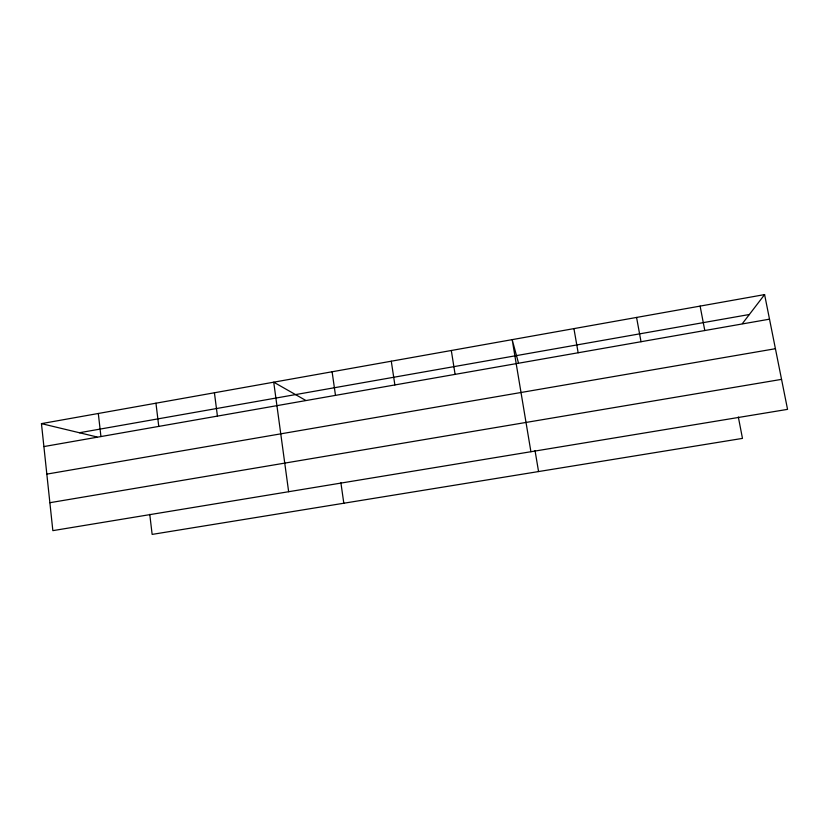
<?xml version="1.0" encoding="UTF-8"?>
<svg xmlns="http://www.w3.org/2000/svg" width="829" height="829" viewBox="0 0 829 829"><rect width="100%" height="100%" fill="white"/><g stroke="black" fill="none" stroke-linecap="round" stroke-linejoin="round"><path stroke-width="1.24" d="M742.39 323.59L764.597 294.596L787.55 409.36L52.849 530.643L41.45 423.629L764.597 294.596M79.429 432.738L749.354 314.502M43.896 446.572L769.509 319.165M46.828 474.115L775.416 348.708M49.875 502.706L781.55 379.371M41.45 423.629L96.931 436.945M305.559 400.303L273.725 382.179L288.647 491.721M518.457 362.915L512.177 339.631L530.912 451.722M738.328 416.997L742.473 438.396L152.142 534.404L149.759 514.332M700.111 306.098L704.795 330.533M636.568 317.434L641.024 341.724M573.927 328.616L578.155 352.76M535.037 450.572L538.56 471.556M451.308 350.491L455.1 374.366M391.278 361.206L394.873 384.946M332.097 371.765L335.486 395.371M340.895 482.768L343.817 503.234M214.421 392.759L217.426 416.096M155.956 403.195L158.764 426.396M98.309 413.484L100.931 436.551"/></g></svg>
